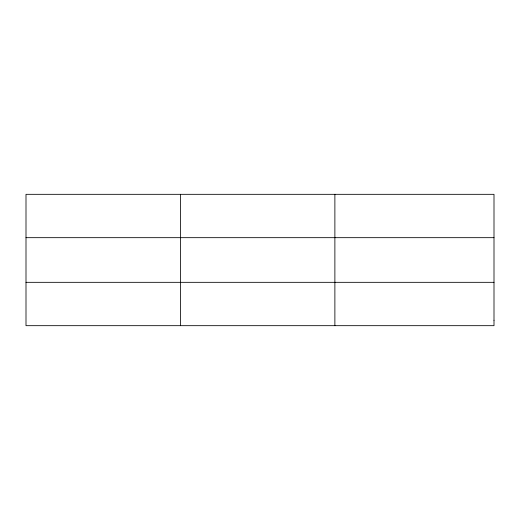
<?xml version="1.0" encoding="UTF-8"?>
<svg xmlns="http://www.w3.org/2000/svg" width="520" height="520" viewBox="0 0 520 520"><rect width="100%" height="100%" fill="white"/><g stroke="black" fill="none" stroke-linecap="round" stroke-linejoin="round"><path stroke-width="0.78" d="M180.44 325.676L180.44 194.324M334.88 325.676L334.88 194.324M26 237.672L494 237.672M26 282.328L494 282.328M494 320.262L494 325.676L26 325.676L26 194.324L494 194.324L494 320.262"/></g></svg>
